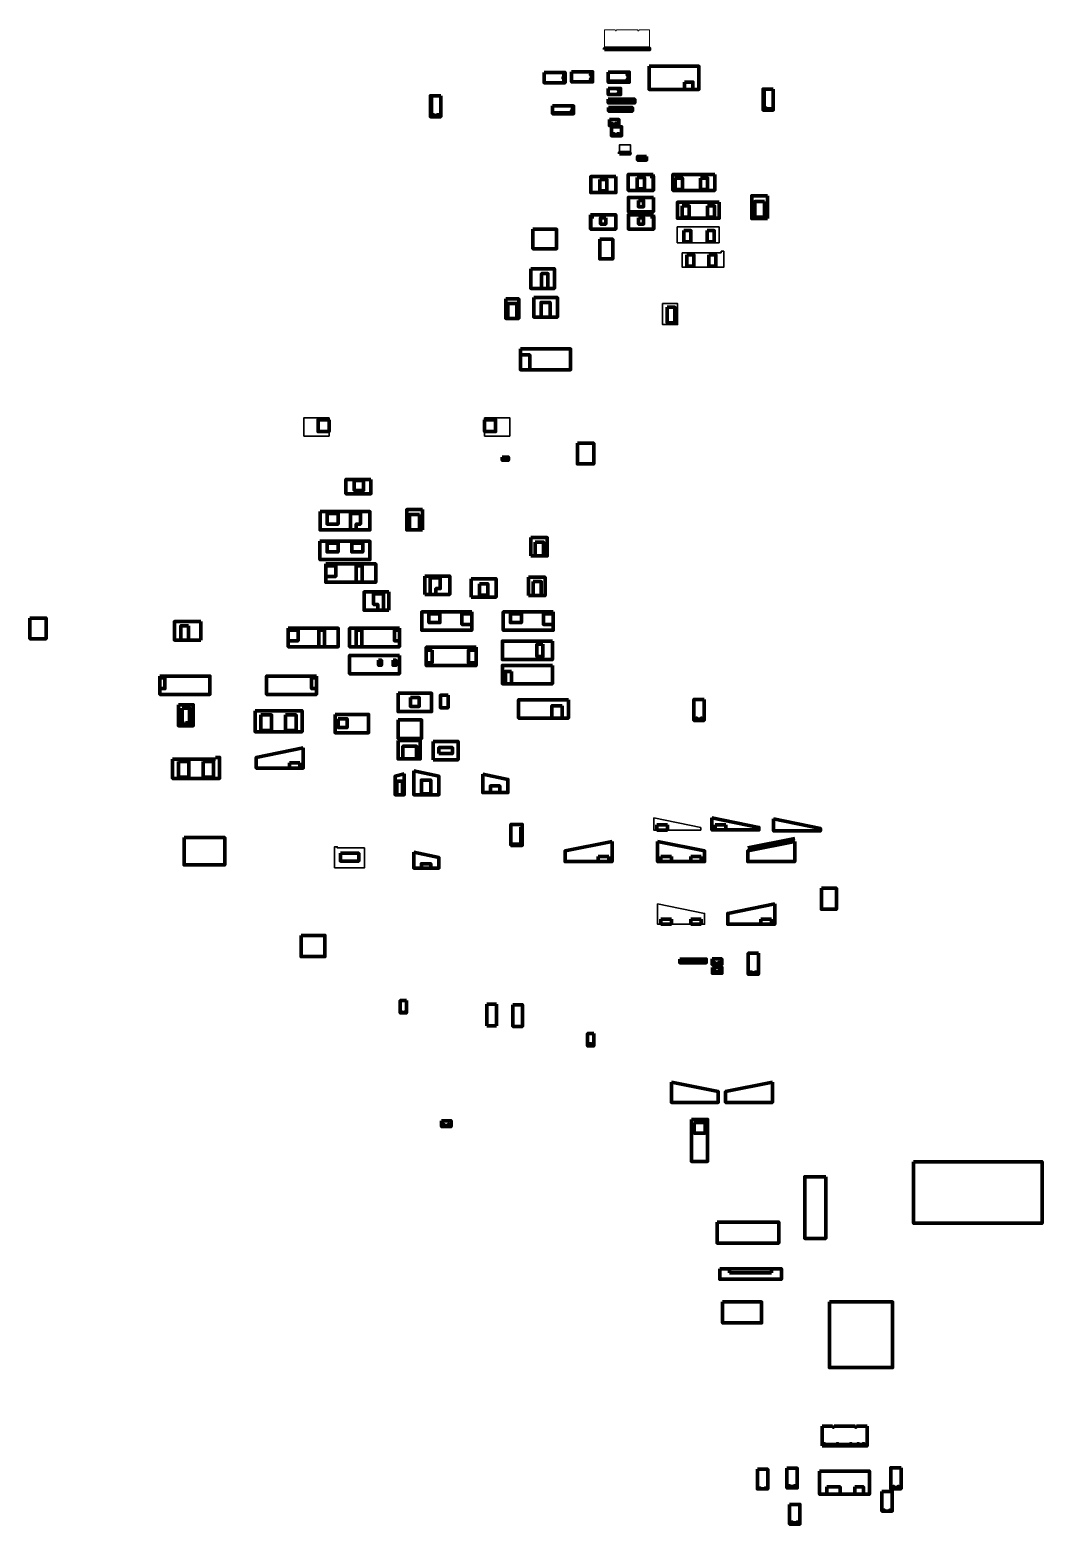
# Model space of a CAD drawing. Header units: millimetres. Extents: x -300689 to 10556, y -104928 to 107291.
# Drawn here: x -300689 to -156917, y -104928 to 107291 of the extents above; entities that cross this region are included whole.
import ezdxf

# ---------------------------------------------------------------- set-up
doc = ezdxf.new("R2010")
doc.units = ezdxf.units.MM
doc.linetypes.add('штриховая2', pattern=[9.525, 6.35, -3.175])
doc.layers.add('линии', color=7, linetype='Continuous')

msp = doc.modelspace()

# ---------------------------------------------------------------- linework, layer by layer
at = {"layer": 'линии', "linetype": 'ByBlock', "lineweight": 5, "ltscale": 0.25}
for p, q in [((-219060.7216, 107291.4097), (-217560.7216, 107291.4097)), ((-219060.7216, 104501.4097), (-219060.7216, 107291.4097)), ((-217360.7216, 107291.4097), (-214360.7216, 107291.4097)), ((-214160.7216, 107291.4097), (-212660.7216, 107291.4097)), ((-212660.7216, 107291.4097), (-212660.7216, 104501.4097)), ((-212660.7216, 104501.4097), (-219060.7216, 104501.4097)), ((-181776.4588, -93811.9526), (-188176.4588, -93811.9526))]:
    msp.add_line(p, q, dxfattribs=at)
at = {"layer": 'линии', "linetype": 'ByBlock', "lineweight": 211, "ltscale": 0.25}
for p, q in [((-243790.5375, 97935.4856), (-242340.5375, 97935.4856)), ((-196543.8333, 98886.1403), (-195093.8333, 98886.1403)), ((-222909.2593, 48576.5408), (-220609.2593, 48576.5408)), ((-233589.4872, 46629.4759), (-232719.4872, 46629.4759)), ((-229555.5426, 35182.8578), (-229555.5426, 32572.8578)), ((-236807.908, 28632.3351), (-236807.908, 27026.499)), ((-229863.1223, 29559.4916), (-229863.1223, 26949.4916)), ((-279226.4631, 22651.5621), (-278146.4636, 22651.5624)), ((-279226.4631, 20637.0656), (-278146.4631, 20637.0656)), ((-279077.0566, 10979.1229), (-277997.0566, 10979.1229)), ((-225070.205, 11306.4248), (-225070.205, 9544.9748)), ((-262329.2739, 3183.1899), (-263829.2739, 3183.1899)), ((-263829.2739, 3183.1899), (-263829.2739, 2453.1899)), ((-262329.2739, 2453.1899), (-263829.2739, 2453.1899)), ((-262329.2739, 2453.1899), (-263829.2739, 2453.1899)), ((-262329.2739, 2453.1899), (-262329.2739, 3183.1899)), ((-248815.1852, 1280.5326), (-247511.809, 1611.3905)), ((-203356.2865, -6338.3265), (-203356.2865, -5608.3265)), ((-203356.2865, -5608.3265), (-201856.2865, -5608.3265)), ((-203356.2865, -6338.3265), (-201856.2865, -6338.3265)), ((-201856.2865, -5608.3265), (-201856.2865, -6338.3265)), ((-218468.3298, -10113.1327), (-219968.3298, -10113.1327)), ((-219968.3298, -10113.1327), (-219968.3298, -10843.1327)), ((-218468.3298, -10843.1327), (-218468.3298, -10113.1327)), ((-211078.9977, -10843.1327), (-211078.9977, -10113.1327)), ((-211078.9977, -10113.1327), (-209578.9977, -10113.1327)), ((-209578.9977, -10113.1327), (-209578.9977, -10843.1327)), ((-205328.9977, -10113.1327), (-206828.9977, -10113.1327)), ((-206828.9977, -10113.1327), (-206828.9977, -10843.1327)), ((-205328.9977, -10843.1327), (-205328.9977, -10113.1327)), ((-218468.3298, -10843.1327), (-219968.3298, -10843.1327)), ((-218468.3298, -10843.1327), (-219968.3298, -10843.1327)), ((-211078.9977, -10843.1327), (-209578.9977, -10843.1327)), ((-211078.9977, -10843.1327), (-209578.9977, -10843.1327)), ((-206828.9977, -10843.1327), (-205328.9977, -10843.1327)), ((-190631.763, -55589.6502), (-187651.763, -55589.6502)), ((-197348.0102, -97142.8513), (-195888.0102, -97142.8513)), ((-179670.9194, -100285.4428), (-178210.9194, -100285.4428))]:
    msp.add_line(p, q, dxfattribs=at)
at = {"layer": 'линии', "color": 252, "linetype": 'ByBlock', "lineweight": 30, "ltscale": 0.25}
for p, q in [((-217025.6068, 94541.2653), (-217145.6068, 94541.2653)), ((-214376.237, 88804.7463), (-214256.237, 88804.7463)), ((-214256.237, 88804.7463), (-214256.237, 88984.7463)), ((-214256.237, 88804.7463), (-214256.237, 88984.7463)), ((-212084.7914, 79009.726), (-215674.7914, 79009.726)), ((-208743.7297, 77048.2267), (-202810.3435, 77048.2267)), ((-202480.4859, 75626.3043), (-208048.1061, 75626.3043)), ((-202480.4859, 75869.2093), (-202480.4859, 75626.3043)), ((-208048.1061, 73599.2093), (-202114.7198, 73599.2093)), ((-211538.9977, -19722.0337), (-211538.9977, -18551.0985)), ((-204868.9977, -18551.0985), (-204868.9977, -19722.0337)), ((-201557.7353, -18551.0985), (-201557.7353, -19722.0337)), ((-204868.9977, -19722.0337), (-211538.9977, -19722.0337))]:
    msp.add_line(p, q, dxfattribs=at)
at = {"layer": 'линии', "color": 252, "linetype": 'ByBlock', "lineweight": 140, "ltscale": 0.25}
for p, q in [((-217145.6068, 94066.2653), (-217145.6068, 93711.2653)), ((-217145.6068, 94066.2653), (-217025.6068, 94066.2653)), ((-214256.237, 89114.7463), (-214376.237, 89114.7463)), ((-214256.237, 88984.7463), (-214256.237, 89114.7463)), ((-212339.7376, 86762.9394), (-212339.7376, 86213.8384)), ((-212339.7376, 86213.8384), (-212157.2694, 86213.8384)), ((-212157.2694, 86528.0585), (-212157.2694, 86762.9394)), ((-212120.1594, 86528.0585), (-212157.2694, 86528.0585)), ((-212157.2694, 86528.0585), (-212157.2694, 84492.9394)), ((-212126.2053, 83269.0295), (-212126.2053, 83503.9104)), ((-212126.2053, 83269.0295), (-212126.2053, 81468.0134)), ((-221061.7439, 81045.6231), (-221024.6339, 81045.6231)), ((-221024.6339, 80810.7422), (-221024.6339, 81045.6231)), ((-221024.6339, 80810.7422), (-221024.6339, 79009.726)), ((-220842.1657, 81045.6231), (-220842.1657, 80496.5221)), ((-212126.2053, 81468.0134), (-215679.0953, 81468.0134)), ((-212304.3697, 81045.6231), (-212304.3697, 80496.5221)), ((-212121.9014, 80810.7422), (-212121.9014, 81045.6231)), ((-212084.7914, 80810.7422), (-212121.9014, 80810.7422)), ((-212121.9014, 80810.7422), (-212121.9014, 79009.726)), ((-221061.7439, 79009.726), (-217471.7439, 79009.726)), ((-220842.1657, 80496.5221), (-221024.6339, 80496.5221)), ((-212304.3697, 80496.5221), (-212121.9014, 80496.5221)), ((-208712.9833, 80538.9056), (-202779.597, 80538.9056)), ((-252257.7665, 43212.0622), (-252257.7665, 43446.9432)), ((-252257.7665, 43212.0622), (-252257.7665, 41411.0461)), ((-252257.7665, 41411.0461), (-255810.6565, 41411.0461)), ((-244605.5562, 29728.6097), (-244605.5562, 27118.6097)), ((-238008.6946, 29343.4356), (-238008.6946, 26733.4356)), ((-249684.3415, 27472.5313), (-249684.3415, 24862.5313)), ((-276405.552, 23247.0656), (-276405.552, 20637.0656)), ((-243409.3842, 6237.5613), (-243409.3842, 3627.5613)), ((-274322.6069, 3694.8091), (-280418.4508, 3694.8091)), ((-273748.4508, 3972.0884), (-274322.6069, 3972.0884)), ((-274322.6069, 3972.0884), (-274322.6069, 3694.8091)), ((-268539.2739, 3624.1252), (-268539.2739, 2453.1899)), ((-268539.2739, 2453.1899), (-261869.2739, 2453.1899)), ((-261869.2739, 2453.1899), (-261869.2739, 3624.1252)), ((-242583.1433, -1338.6095), (-242583.1433, 1280.5326)), ((-232792.1978, -1040.3756), (-232792.1978, 826.8568)), ((-224678.3298, -9672.1974), (-224678.3298, -10843.1327)), ((-218008.3298, -10843.1327), (-218008.3298, -9672.1974)), ((-211538.9977, -10843.1327), (-211538.9977, -9672.1974)), ((-204868.9977, -9672.1974), (-204868.9977, -10843.1327)), ((-224678.3298, -10843.1327), (-218008.3298, -10843.1327)), ((-204868.9977, -10843.1327), (-211538.9977, -10843.1327)), ((-208380.6479, -24975.4436), (-204783.3445, -24975.4436)), ((-204712.0493, -25191.0832), (-204783.3445, -24975.4436)), ((-202429.9132, -24653.3418), (-202549.9132, -24653.3418)), ((-202549.9132, -25128.3418), (-202549.9132, -25483.3418)), ((-202549.9132, -25128.3418), (-202429.9132, -25128.3418)), ((-202388.0489, -25852.2878), (-202508.0489, -25852.2878)), ((-221458.2837, -35646.6665), (-221458.2837, -35646.6665)), ((-240871.2271, -47647.5229), (-240991.2271, -47647.5229)), ((-188176.4588, -91021.9526), (-186676.4588, -91021.9526)), ((-188176.4588, -93811.9526), (-188176.4588, -91021.9526)), ((-186476.4588, -91021.9526), (-183476.4588, -91021.9526)), ((-183276.4588, -91021.9526), (-181776.4588, -91021.9526)), ((-181776.4588, -91021.9526), (-181776.4588, -93811.9526)), ((-193165.7175, -99778.5071), (-193165.7175, -99598.5071)), ((-193045.8804, -99598.5071), (-193094.7035, -99778.5071)), ((-193045.8804, -99598.5071), (-192926.0432, -99598.5071)), ((-192726.0432, -99598.5071), (-192145.3918, -99598.5071)), ((-191945.3918, -99598.5071), (-191705.7175, -99598.5071)), ((-197348.0102, -99932.8513), (-197348.0102, -99752.8513)), ((-179670.9194, -103075.4428), (-179670.9194, -102895.4428))]:
    msp.add_line(p, q, dxfattribs=at)
at = {"layer": 'линии', "linetype": 'ByBlock', "lineweight": 140, "ltscale": 0.25}
msp.add_line((-198159.105, 83737.4393), (-195920.5501, 83737.4393), dxfattribs=at)
at = {"layer": 'линии', "color": 252, "linetype": 'ByBlock', "lineweight": 70, "ltscale": 0.25}
for p, q in [((-195920.5501, 83737.4393), (-195920.5501, 80492.3235)), ((-230761.7264, -5936.1983), (-230976.1394, -5936.1983)), ((-230976.1394, -5936.1983), (-230976.1394, -8533.0042)), ((-195347.7353, -18992.0337), (-196847.7353, -18992.0337)), ((-196847.7353, -18992.0337), (-196847.7353, -19722.0337)), ((-195347.7353, -19722.0337), (-195347.7353, -18992.0337)), ((-194887.7353, -19722.0337), (-194887.7353, -18551.0985)), ((-201557.7353, -19722.0337), (-194887.7353, -19722.0337)), ((-195347.7353, -19722.0337), (-196847.7353, -19722.0337)), ((-235778.5293, -31101.741), (-235778.5293, -34178.8737)), ((-234428.5293, -31101.741), (-234548.5293, -31101.741)), ((-234428.5293, -34178.8737), (-234428.5293, -31101.741)), ((-230720.788, -31174.4322), (-230840.788, -31174.4322)), ((-232070.788, -32004.4322), (-232070.788, -34251.5649)), ((-230720.788, -34251.5649), (-230720.788, -32004.4322)), ((-235778.5293, -34178.8737), (-234428.5293, -34178.8737)), ((-192787.6256, -104928.38), (-192787.6256, -104748.38)), ((-192667.7885, -104748.38), (-192716.6116, -104928.38)), ((-192667.7885, -104748.38), (-192547.9513, -104748.38)), ((-192347.9513, -104748.38), (-191767.2999, -104748.38)), ((-191567.2999, -104748.38), (-191327.6256, -104748.38))]:
    msp.add_line(p, q, dxfattribs=at)
at = {"layer": 'линии', "linetype": 'ByBlock', "lineweight": 70, "ltscale": 0.25}
for p, q in [((-244934.2834, 39153.0089), (-244934.2834, 36270.9963)), ((-211619.7888, -6346.2084), (-211619.7888, -5616.2084)), ((-211619.7888, -5616.2084), (-210119.7888, -5616.2084)), ((-211619.7888, -6346.2084), (-210119.7888, -6346.2084)), ((-210119.7888, -5616.2084), (-210119.7888, -6346.2084)), ((-211078.9977, -19722.0337), (-211078.9977, -18992.0337)), ((-211078.9977, -18992.0337), (-209578.9977, -18992.0337)), ((-209578.9977, -18992.0337), (-209578.9977, -19722.0337)), ((-205328.9977, -18992.0337), (-206828.9977, -18992.0337)), ((-206828.9977, -18992.0337), (-206828.9977, -19722.0337)), ((-205328.9977, -19722.0337), (-205328.9977, -18992.0337)), ((-211078.9977, -19722.0337), (-209578.9977, -19722.0337)), ((-206828.9977, -19722.0337), (-205328.9977, -19722.0337))]:
    msp.add_line(p, q, dxfattribs=at)
at = {"layer": 'линии', "linetype": 'штриховая2', "lineweight": 211, "ltscale": 50}
msp.add_line((-279077.0566, 8868.4915), (-277997.0566, 8868.4915), dxfattribs=at)
at = {"layer": 'линии', "linetype": 'ByBlock', "lineweight": 5, "ltscale": 0.25}
for points in [[(-217560.7216, 107291.4097), (-217525.7216, 107171.4097), (-217395.7216, 107171.4097), (-217360.7216, 107291.4097)], [(-214160.7216, 107291.4097), (-214195.7216, 107171.4097), (-214325.7216, 107171.4097), (-214360.7216, 107291.4097)], [(-218640.7216, 104681.4097), (-218675.7216, 104801.4097), (-218805.7216, 104801.4097), (-218840.7216, 104681.4097)], [(-216750.7216, 104681.4097), (-216785.7216, 104801.4097), (-216915.7216, 104801.4097), (-216950.7216, 104681.4097)], [(-214860.7216, 104681.4097), (-214895.7216, 104801.4097), (-215025.7216, 104801.4097), (-215060.7216, 104681.4097)], [(-213840.7216, 104681.4097), (-213875.7216, 104801.4097), (-214005.7216, 104801.4097), (-214040.7216, 104681.4097)], [(-213060.7216, 104681.4097), (-213095.7216, 104801.4097), (-213225.7216, 104801.4097), (-213260.7216, 104681.4097)]]:
    msp.add_lwpolyline(points, dxfattribs=at)
at = {"layer": 'линии', "linetype": 'ByBlock', "lineweight": 211, "ltscale": 0.25}
for points in [[(-219060.7216, 104501.4097), (-219060.7216, 104681.4097), (-212660.7216, 104681.4097), (-212660.7216, 104501.4097), (-219060.7216, 104501.4097)], [(-224661.3538, 101243.1661), (-224841.3538, 101243.1661), (-224841.3538, 99793.1661), (-224661.3538, 99793.1661), (-224661.3538, 101243.1661)], [(-220757.2135, 101227.2169), (-220937.2135, 101160.3823), (-220937.2135, 99890.62), (-220757.2135, 99890.62), (-220757.2135, 101227.2169)], [(-215548.2916, 101226.7823), (-215728.2916, 101181.6507), (-215728.2916, 99986.0665), (-215548.2916, 99986.0665), (-215548.2916, 101226.7823)], [(-207722.3765, 99885.2207), (-207722.3765, 98837.5577), (-206520.4648, 98837.5577), (-206520.4648, 99885.2207), (-207722.3765, 99885.2207)], [(-216798.2916, 98982.952), (-216978.2916, 98982.952), (-216978.2916, 98102.952), (-216798.2916, 98102.952), (-216798.2916, 98982.952)], [(-223455.0737, 96326.0016), (-223635.0737, 96280.8701), (-223635.0737, 95527.1679), (-223455.0737, 95527.1679), (-223455.0737, 96326.0016)], [(-218487.6981, 95753.9412), (-218487.6981, 95933.9412), (-215223.3396, 95933.9412), (-215192.7677, 95753.9412), (-218487.6981, 95753.9412), (-218487.6981, 95933.9412)], [(-218459.2769, 96928.2132), (-218428.705, 97108.2132), (-214887.8781, 97108.2132), (-214857.3062, 96928.2132), (-218459.2769, 96928.2132), (-218428.705, 97108.2132)], [(-218375.6068, 93711.2653), (-218375.6068, 93891.2653), (-217145.6068, 93891.2653), (-217145.6068, 93711.2653), (-218375.6068, 93711.2653)], [(-218088.8619, 92250.9338), (-218088.8619, 92430.9338), (-216770.4448, 92430.9338), (-216716.8368, 92250.9338), (-218088.8619, 92250.9338)], [(-214256.237, 88804.7463), (-214256.237, 88984.7463), (-213106.237, 88984.7463), (-213106.237, 88804.7463), (-214256.237, 88804.7463)], [(-231010.1009, 61127.3215), (-231010.1009, 61127.3215), (-229700.1009, 61127.3215), (-229700.1009, 59027.3215)], [(-255152.4221, 38610.9963), (-253742.4221, 38610.9963), (-253742.4221, 37100.9963), (-254342.4221, 37100.9963), (-254342.4221, 36270.9963), (-255152.4221, 36270.9963), (-255152.4221, 38610.9963)], [(-229555.5426, 32572.8578), (-227206.2589, 32572.8578), (-227206.2589, 35182.8578), (-229555.5426, 35182.8578)], [(-228898.183, 34553.7311), (-227754.7561, 34553.7311), (-227754.7561, 32572.8578), (-228354.7561, 32572.8578), (-228354.7561, 32572.8578), (-228898.183, 32572.8578), (-228898.183, 34553.7311)], [(-254326.3075, 31183.2181), (-253516.3075, 31183.2181), (-253516.3075, 29673.2181), (-253516.3075, 29673.2181), (-253516.3075, 28843.2181), (-254326.3075, 28843.2181), (-254326.3075, 31183.2181)], [(-243820.5562, 29458.6097), (-242410.5562, 29458.6097), (-242410.5562, 27948.6097), (-243010.5562, 27948.6097), (-243010.5562, 27118.6097), (-243820.5562, 27118.6097), (-243820.5562, 29458.6097)], [(-236807.908, 28632.3351), (-235664.4811, 28632.3351), (-235664.4811, 27026.499), (-236264.4811, 27026.499), (-236264.4811, 27026.499), (-236807.908, 27026.499), (-236807.908, 28632.3351)], [(-229863.1223, 26949.4916), (-227513.8386, 26949.4916), (-227513.8386, 29559.4916), (-229863.1223, 29559.4916)], [(-229205.7627, 28930.3649), (-228062.3358, 28930.3649), (-228062.3358, 26949.4916), (-228662.3358, 26949.4916), (-228662.3358, 26949.4916), (-229205.7627, 26949.4916), (-229205.7627, 28930.3649)], [(-250469.3415, 27202.5313), (-251879.3415, 27202.5313), (-251879.3415, 25692.5313), (-251279.3415, 25692.5313), (-251279.3415, 24862.5313), (-250469.3415, 24862.5313), (-250469.3415, 27202.5313)], [(-278146.4636, 22651.5624), (-279226.463, 22651.5621), (-279226.4631, 21467.0656), (-279226.4631, 21467.0656), (-279226.4631, 20637.0656), (-278146.4631, 20637.0656), (-278146.4636, 22651.5624)], [(-259654.4597, 22030.8315), (-258844.4597, 22030.8315), (-258844.4597, 20520.8315), (-258844.4597, 20520.8315), (-258844.4597, 19690.8315), (-259654.4597, 19690.8315), (-259654.4597, 22030.8315)], [(-253556.8552, 22030.8315), (-254366.8552, 22030.8315), (-254366.8552, 20520.8315), (-254366.8552, 20520.8315), (-254366.8552, 19690.8315), (-253556.8552, 19690.8315), (-253556.8552, 22030.8315)], [(-204931.2972, 12205.6903), (-206381.2972, 12205.6903)], [(-246156.6365, 2039.9749), (-242583.1433, 1280.5326)], [(-236365.691, 1586.2992), (-232792.1978, 826.8568)], [(-203816.2865, -4633.3265), (-197146.2865, -5988.3265)], [(-218008.3298, -7967.1974), (-224678.3298, -9322.1974)], [(-211538.9977, -7967.1974), (-204868.9977, -9322.1974)], [(-208380.6479, -24681.0832), (-204620.6479, -24681.0832)], [(-203779.9132, -24653.3418), (-202429.9132, -24653.3418)], [(-197202.5036, -23844.5853), (-198652.5036, -23844.5853)], [(-203738.0489, -25852.2878), (-202388.0489, -25852.2878)], [(-242221.2271, -47647.5229), (-240871.2271, -47647.5229)], [(-188176.4588, -93811.9526), (-188176.4588, -93631.9526), (-181776.4588, -93631.9526), (-181776.4588, -93811.9526), (-188176.4588, -93811.9526)], [(-176958.131, -96914.2236), (-178408.131, -96914.2236)], [(-187515.5862, -99649.0589), (-185612.6036, -99649.0589), (-185612.6036, -100696.7219), (-187515.5862, -100696.7219), (-187515.5862, -99649.0589)], [(-183501.9949, -99649.0589), (-183501.9949, -100696.7219), (-182300.0832, -100696.7219), (-182300.0832, -99649.0589), (-183501.9949, -99649.0589)]]:
    msp.add_lwpolyline(points, dxfattribs=at)
at = {"layer": 'линии', "color": 252, "linetype": 'ByBlock', "lineweight": 140, "ltscale": 0.25}
for points in [[(-212745.9678, 102134.6506), (-205655.9678, 102134.6506), (-205655.9678, 98837.5577), (-212745.9678, 98837.5577)], [(-227651.3538, 101243.1661), (-224661.3538, 101243.1661), (-224661.3538, 99793.1661), (-227651.3538, 99793.1661)], [(-223747.2135, 101340.62), (-220757.2135, 101340.62), (-220757.2135, 99890.62), (-223747.2135, 99890.62)], [(-218538.2916, 101299.32), (-215548.2916, 101299.32), (-215548.2916, 99849.32), (-218538.2916, 99849.32)], [(-242340.5375, 97935.4856), (-242340.5375, 94945.4856), (-243790.5375, 94945.4856), (-243790.5375, 97935.4856)], [(-218538.2916, 98982.952), (-216798.2916, 98982.952), (-216798.2916, 98102.952), (-218538.2916, 98102.952)], [(-195093.8333, 98886.1403), (-195093.8333, 95896.1403), (-196543.8333, 95896.1403), (-196543.8333, 98886.1403)], [(-226445.0737, 96496.5709), (-223455.0737, 96496.5709), (-223455.0737, 95390.4215), (-226445.0737, 95390.4215)], [(-218538.2916, 97438.2132), (-214778.2916, 97438.2132), (-214778.2916, 96928.2132), (-218538.2916, 96928.2132)], [(-218487.6981, 96263.9412), (-215117.6981, 96263.9412), (-215117.6981, 95753.9412), (-218487.6981, 95753.9412)], [(-218375.6068, 94541.2653), (-217025.6068, 94541.2653), (-217025.6068, 93711.2653), (-218375.6068, 93711.2653)], [(-218088.8619, 93540.9338), (-216638.8619, 93540.9338), (-216638.8619, 92250.9338), (-218088.8619, 92250.9338)], [(-213106.237, 89314.7463), (-213106.237, 88804.7463), (-214376.237, 88804.7463), (-214376.237, 89314.7463)], [(-233100.3344, 69090.7015), (-231250.3752, 69090.7015), (-231259.8497, 66310.7015), (-233100.3344, 66310.7015)], [(-222909.2593, 48576.5408), (-220609.2593, 48576.5408), (-220609.2593, 45646.5408), (-222909.2593, 45646.5408)], [(-233589.4872, 46629.4759), (-232719.4872, 46629.4759), (-232719.4872, 46179.4759), (-233589.4872, 46179.4759)], [(-259482.4221, 38880.9963), (-252392.4221, 38880.9963), (-252392.4221, 36270.9963), (-259482.4221, 36270.9963)], [(-259482.9809, 34672.5728), (-252392.9809, 34672.5728), (-252392.9809, 32062.5728), (-259482.9809, 32062.5728)], [(-258656.3075, 31453.2181), (-251566.3075, 31453.2181), (-251566.3075, 28843.2181), (-258656.3075, 28843.2181)], [(-237934.7627, 24625.5783), (-245024.7627, 24625.5783), (-245024.7627, 22015.5783), (-237934.7627, 22015.5783)], [(-226353.5299, 24625.5783), (-233443.5299, 24625.5783), (-233443.5299, 22015.5783), (-226353.5299, 22015.5783)], [(-263984.4597, 22300.8315), (-256894.4597, 22300.8315), (-256894.4597, 19690.8315), (-263984.4597, 19690.8315)], [(-248201.924, 22300.8315), (-255291.924, 22300.8315), (-255291.924, 19690.8315), (-248201.924, 19690.8315)], [(-237303.454, 19613.4743), (-244393.454, 19613.4743), (-244393.454, 17003.4743), (-237303.454, 17003.4743)], [(-226482.2428, 20473.5472), (-233572.2428, 20473.5472), (-233572.2428, 17863.5472), (-226482.2428, 17863.5472)], [(-248201.924, 18457.5425), (-255291.924, 18457.5425), (-255291.924, 15847.5425), (-248201.924, 15847.5425)], [(-226478.8585, 17033.1764), (-233568.8585, 17033.1764), (-233568.8585, 14423.1764), (-226478.8585, 14423.1764)], [(-282211.1842, 15513.2569), (-275121.1842, 15513.2569), (-275121.1842, 12903.2569), (-282211.1842, 12903.2569)], [(-259983.4126, 15513.2569), (-267073.4126, 15513.2569), (-267073.4126, 12903.2569), (-259983.4126, 12903.2569)], [(-248386.0827, 13071.407), (-243641.3453, 13071.407), (-243641.3453, 10461.407), (-248386.0827, 10461.407)], [(-279597.0566, 11432.7945), (-277477.0566, 11432.7945), (-277477.0566, 8452.7945), (-279597.0566, 8452.7945)], [(-224190.0215, 12154.9748), (-231280.0215, 12154.9748), (-231280.0215, 9544.9748), (-224190.0215, 9544.9748)], [(-204931.2972, 12205.6903), (-204931.2972, 9215.6903), (-206381.2972, 9215.6903), (-206381.2972, 12205.6903)], [(-268693.3042, 10588.813), (-262023.3042, 10588.813), (-262023.3042, 7608.813), (-268693.3042, 7608.813)], [(-257330.7312, 10071.0656), (-252585.9939, 10071.0656), (-252585.9939, 7461.0656), (-257330.7312, 7461.0656)], [(-247511.809, 1611.3905), (-247511.809, -1338.6095), (-248815.1852, -1338.6095), (-248815.1852, 1280.5326)], [(-246156.6365, 2039.9749), (-246156.6365, -1338.6095), (-242583.1433, -1338.6095), (-242583.1433, 1280.5326)], [(-236365.691, 1586.2992), (-236365.691, -1040.3756), (-232792.1978, -1040.3756), (-232792.1978, 826.8568)], [(-208380.6479, -24681.0832), (-204620.6479, -24681.0832), (-204620.6479, -25191.0832), (-208380.6479, -25191.0832)], [(-203779.9132, -24653.3418), (-202429.9132, -24653.3418), (-202429.9132, -25483.3418), (-203779.9132, -25483.3418)], [(-197202.5036, -23844.5853), (-197202.5036, -26834.5853), (-198652.5036, -26834.5853), (-198652.5036, -23844.5853)], [(-203738.0489, -25852.2878), (-202388.0489, -25852.2878), (-202388.0489, -26682.2878), (-203738.0489, -26682.2878)], [(-220588.9904, -35266.6391), (-220588.9904, -37006.6391), (-221468.9904, -37006.6391), (-221468.9904, -35266.6391)], [(-242221.2271, -47647.5229), (-240871.2271, -47647.5229), (-240871.2271, -48477.5229), (-242221.2271, -48477.5229)], [(-187651.763, -55589.6502), (-187651.763, -64342.9953), (-190631.763, -64342.9953), (-190631.763, -55589.6502)], [(-197348.0102, -97142.8513), (-195888.0102, -97142.8513), (-195888.0102, -99932.8513), (-197348.0102, -99932.8513)], [(-193165.7175, -96988.5071), (-191705.7175, -96988.5071), (-191705.7175, -99778.5071), (-193165.7175, -99778.5071)], [(-188525.5862, -97399.629), (-181435.5862, -97399.629), (-181435.5862, -100696.7219), (-188525.5862, -100696.7219)], [(-176958.131, -96914.2236), (-176958.131, -99904.2236), (-178408.131, -99904.2236), (-178408.131, -96914.2236)], [(-179670.9194, -100285.4428), (-178210.9194, -100285.4428), (-178210.9194, -103075.4428), (-179670.9194, -103075.4428)]]:
    msp.add_lwpolyline(points, close=True, dxfattribs=at)
for points in [[(-224841.3538, 100595.5506), (-224961.3538, 100560.5506), (-224961.3538, 100430.5506), (-224841.3538, 100395.5506)], [(-220937.2135, 101048.749), (-221057.2135, 101013.749), (-221057.2135, 100883.749), (-220937.2135, 100848.749)], [(-220937.2135, 100391.1148), (-221057.2135, 100356.1148), (-221057.2135, 100226.1148), (-220937.2135, 100191.1148)], [(-218275.1623, 99849.32), (-218275.1623, 99986.0665), (-215548.2916, 99986.0665)], [(-215728.2916, 101007.4491), (-215848.2916, 100972.4491), (-215848.2916, 100842.4491), (-215728.2916, 100807.4491)], [(-215728.2916, 100349.8148), (-215848.2916, 100314.8148), (-215848.2916, 100184.8148), (-215728.2916, 100149.8148)], [(-243790.5375, 97672.3564), (-243653.791, 97672.3564), (-243653.791, 94945.4856)], [(-216978.2916, 98860.6176), (-217098.2916, 98825.6176), (-217098.2916, 98695.6176), (-216978.2916, 98660.6176)], [(-216978.2916, 98386.3358), (-217098.2916, 98351.3358), (-217098.2916, 98221.3358), (-216978.2916, 98186.3358)], [(-196543.8333, 98623.011), (-196407.0869, 98623.011), (-196407.0869, 95896.1403)], [(-226181.9444, 95390.4215), (-226181.9444, 95527.1679), (-223455.0737, 95527.1679)], [(-223635.0737, 95890.9163), (-223755.0737, 95855.9163), (-223755.0737, 95725.9163), (-223635.0737, 95690.9163)], [(-195166.3711, 95896.1403), (-195211.5026, 96076.1403), (-196407.0869, 96076.1403), (-196407.0869, 95896.1403), (-195166.3711, 95896.1403)], [(-196043.3385, 96076.1403), (-196078.3385, 96196.1403), (-196208.3385, 96196.1403), (-196243.3385, 96076.1403)], [(-242413.0752, 94945.4856), (-242458.2068, 95125.4856), (-243653.791, 95125.4856), (-243653.791, 94945.4856), (-242413.0752, 94945.4856)], [(-243290.0427, 95125.4856), (-243325.0427, 95245.4856), (-243455.0427, 95245.4856), (-243490.0427, 95125.4856)], [(-242632.4084, 95125.4856), (-242667.4084, 95245.4856), (-242797.4084, 95245.4856), (-242832.4084, 95125.4856)], [(-217954.1018, 93891.2653), (-217989.1018, 94011.2653), (-218119.1018, 94011.2653), (-218154.1018, 93891.2653)], [(-217313.9682, 93891.2653), (-217348.9682, 94011.2653), (-217478.9682, 94011.2653), (-217513.9682, 93891.2653)], [(-217667.3569, 92430.9338), (-217702.3569, 92550.9338), (-217832.3569, 92550.9338), (-217867.3569, 92430.9338)], [(-217027.2232, 92430.9338), (-217062.2232, 92550.9338), (-217192.2232, 92550.9338), (-217227.2232, 92430.9338)], [(-213957.2893, 88984.7463), (-213992.2893, 89104.7463), (-214122.2893, 89104.7463), (-214157.2893, 88984.7463)], [(-213286.2473, 88984.7463), (-213321.2473, 89104.7463), (-213451.2473, 89104.7463), (-213486.2473, 88984.7463)], [(-217443.1824, 86459.1356), (-221033.1824, 86459.1356), (-221033.1824, 84189.1356), (-217443.1824, 84189.1356), (-217443.1824, 86459.1356)], [(-212157.2694, 86762.9394), (-215710.1594, 86762.9394), (-215710.1594, 84492.9394), (-212120.1594, 84492.9394), (-212120.1594, 86528.0585)], [(-205767.6125, 86762.9394), (-209357.6125, 86762.9394), (-209357.6125, 84492.9394), (-205767.6125, 84492.9394), (-205767.6125, 84492.9394)], [(-203424.2262, 86762.9394), (-205767.6125, 86762.9394)], [(-205767.6125, 84492.9394), (-203424.2262, 84492.9394), (-203424.2262, 86762.9394)], [(-212126.2053, 83503.9104), (-215679.0953, 83503.9104), (-215679.0953, 81468.0134), (-212126.2053, 81468.0134), (-212126.2053, 83269.0295)], [(-205122.9833, 82808.9056), (-208712.9833, 82808.9056), (-208712.9833, 80538.9056), (-205122.9833, 80538.9056), (-205122.9833, 80538.9056)], [(-202779.597, 82808.9056), (-205122.9833, 82808.9056)], [(-205122.9833, 80538.9056), (-202779.597, 80538.9056), (-202779.597, 82808.9056)], [(-221024.6339, 81045.6231), (-217471.7439, 81045.6231), (-217471.7439, 79009.726), (-221061.7439, 79009.726), (-221061.7439, 81045.6231)], [(-212121.9014, 81045.6231), (-215674.7914, 81045.6231), (-215674.7914, 79009.726), (-212084.7914, 79009.726), (-212084.7914, 80810.7422)], [(-231010.1009, 61977.3215), (-223890.1009, 61977.3215), (-223890.1009, 59027.3215), (-231010.1009, 59027.3215), (-231010.1009, 61977.3215)], [(-252257.7665, 43446.9432), (-255810.6565, 43446.9432), (-255810.6565, 41411.0461), (-252257.7665, 41411.0461), (-252257.7665, 43212.0622)], [(-244605.5562, 27118.6097), (-241060.5562, 27118.6097), (-241060.5562, 29728.6097), (-244605.5562, 29728.6097)], [(-238008.6946, 26733.4356), (-234463.6946, 26733.4356), (-234463.6946, 29343.4356), (-238008.6946, 29343.4356)], [(-249684.3415, 24862.5313), (-253229.3415, 24862.5313), (-253229.3415, 27472.5313), (-249684.3415, 27472.5313)], [(-276405.552, 23247.0656), (-280151.5319, 23247.0656), (-280151.5319, 20637.0656), (-276405.552, 20637.0656)], [(-205003.835, 9215.6903), (-205048.9665, 9395.6903), (-206381.2972, 9395.6903), (-206381.2972, 9215.6903), (-205003.835, 9215.6903)], [(-205880.8024, 9395.6903), (-205915.8024, 9515.6903), (-206045.8024, 9515.6903), (-206080.8024, 9395.6903)], [(-205223.1682, 9395.6903), (-205258.1682, 9515.6903), (-205388.1682, 9515.6903), (-205423.1682, 9395.6903)], [(-261869.2739, 5329.1252), (-261869.2739, 2453.1899), (-268539.2739, 2453.1899), (-268539.2739, 3974.1252), (-261869.2739, 5329.1252)], [(-261869.2739, 5329.1252), (-268539.2739, 3974.1252)], [(-243409.3842, 3627.5613), (-239864.3842, 3627.5613), (-239864.3842, 6237.5613), (-243409.3842, 6237.5613)], [(-274322.6069, 3972.0884), (-273748.4508, 3972.0884), (-273748.4508, 992.0884), (-280418.4508, 992.0884), (-280418.4508, 3694.8091)], [(-248815.1852, 1280.5326), (-247511.809, 1611.3905)], [(-203816.2865, -4633.3265), (-203816.2865, -6338.3265), (-197146.2865, -6338.3265), (-197146.2865, -5988.3265), (-203816.2865, -4633.3265)], [(-218008.3298, -7967.1974), (-218008.3298, -10843.1327), (-224678.3298, -10843.1327), (-224678.3298, -9322.1974), (-218008.3298, -7967.1974)], [(-211538.9977, -7967.1974), (-211538.9977, -10843.1327), (-204868.9977, -10843.1327), (-204868.9977, -9322.1974), (-211538.9977, -7967.1974)], [(-203779.9132, -25483.3418), (-203779.9132, -25303.3418), (-202549.9132, -25303.3418), (-202549.9132, -25483.3418), (-203779.9132, -25483.3418)], [(-203358.4082, -25303.3418), (-203393.4082, -25183.3418), (-203523.4082, -25183.3418), (-203558.4082, -25303.3418)], [(-202718.2746, -25303.3418), (-202753.2746, -25183.3418), (-202883.2746, -25183.3418), (-202918.2746, -25303.3418)], [(-203738.0489, -26682.2878), (-203738.0489, -26502.2878), (-202508.0489, -26502.2878), (-202451.768, -26682.2878), (-203738.0489, -26682.2878)], [(-203316.5439, -26502.2878), (-203351.5439, -26382.2878), (-203481.5439, -26382.2878), (-203516.5439, -26502.2878)], [(-202676.4103, -26502.2878), (-202711.4103, -26382.2878), (-202841.4103, -26382.2878), (-202876.4103, -26502.2878)], [(-197275.0413, -26834.5853), (-197320.1729, -26654.5853), (-198652.5036, -26654.5853), (-198652.5036, -26834.5853), (-197275.0413, -26834.5853)], [(-198152.0088, -26654.5853), (-198187.0088, -26534.5853), (-198317.0088, -26534.5853), (-198352.0088, -26654.5853)], [(-197494.3745, -26654.5853), (-197529.3745, -26534.5853), (-197659.3745, -26534.5853), (-197694.3745, -26654.5853)], [(-242221.2271, -48477.5229), (-242221.2271, -48297.5229), (-240991.2271, -48297.5229), (-240934.9461, -48477.5229), (-242221.2271, -48477.5229)], [(-241799.7221, -48297.5229), (-241834.7221, -48177.5229), (-241964.7221, -48177.5229), (-241999.7221, -48297.5229)], [(-241159.5885, -48297.5229), (-241194.5885, -48177.5229), (-241324.5885, -48177.5229), (-241359.5885, -48297.5229)], [(-186676.4588, -91021.9526), (-186641.4588, -91141.9526), (-186511.4588, -91141.9526), (-186476.4588, -91021.9526)], [(-183276.4588, -91021.9526), (-183311.4588, -91141.9526), (-183441.4588, -91141.9526), (-183476.4588, -91021.9526)], [(-187756.4588, -93631.9526), (-187791.4588, -93511.9526), (-187921.4588, -93511.9526), (-187956.4588, -93631.9526)], [(-185866.4588, -93631.9526), (-185901.4588, -93511.9526), (-186031.4588, -93511.9526), (-186066.4588, -93631.9526)], [(-183976.4588, -93631.9526), (-184011.4588, -93511.9526), (-184141.4588, -93511.9526), (-184176.4588, -93631.9526)], [(-182956.4588, -93631.9526), (-182991.4588, -93511.9526), (-183121.4588, -93511.9526), (-183156.4588, -93631.9526)], [(-182176.4588, -93631.9526), (-182211.4588, -93511.9526), (-182341.4588, -93511.9526), (-182376.4588, -93631.9526)], [(-197348.0102, -97142.8513), (-195888.0102, -97142.8513)], [(-193165.7175, -96988.5071), (-191705.7175, -96988.5071)], [(-192726.0432, -99598.5071), (-192761.0432, -99478.5071), (-192891.0432, -99478.5071), (-192926.0432, -99598.5071)], [(-192145.3918, -99598.5071), (-192110.3918, -99478.5071), (-191980.3918, -99478.5071), (-191945.3918, -99598.5071)], [(-177030.6687, -99904.2236), (-177075.8002, -99724.2236), (-178408.131, -99724.2236), (-178408.131, -99904.2236), (-177030.6687, -99904.2236)], [(-177907.6362, -99724.2236), (-177942.6362, -99604.2236), (-178072.6362, -99604.2236), (-178107.6362, -99724.2236)], [(-177250.0019, -99724.2236), (-177285.0019, -99604.2236), (-177415.0019, -99604.2236), (-177450.0019, -99724.2236)], [(-196908.336, -99932.8513), (-196943.336, -99812.8513), (-197073.336, -99812.8513), (-197108.336, -99932.8513)], [(-196327.6845, -99932.8513), (-196292.6845, -99812.8513), (-196162.6845, -99812.8513), (-196127.6845, -99932.8513)], [(-179670.9194, -100285.4428), (-178210.9194, -100285.4428)], [(-179231.2451, -103075.4428), (-179266.2451, -102955.4428), (-179396.2451, -102955.4428), (-179431.2451, -103075.4428)], [(-178650.5936, -103075.4428), (-178615.5936, -102955.4428), (-178485.5936, -102955.4428), (-178450.5936, -103075.4428)]]:
    msp.add_lwpolyline(points, dxfattribs=at)
at = {"layer": 'линии', "color": 252, "linetype": 'ByBlock', "lineweight": 30, "ltscale": 0.25}
for points in [[(-216957.7371, 89675.317), (-216957.7371, 90965.317), (-215357.7371, 90965.317), (-215357.7371, 89675.317)], [(-210815.9744, 68417.7784), (-208695.9744, 68417.7784), (-208695.9744, 65437.7784), (-210815.9744, 65437.7784)], [(-258189.1768, 52199.7023), (-261769.1768, 52199.7023), (-261769.1768, 49589.7023), (-258189.1768, 49589.7023)], [(-236100.7209, 52199.7023), (-232520.7209, 52199.7023), (-232520.7209, 49589.7023), (-236100.7209, 49589.7023)]]:
    msp.add_lwpolyline(points, close=True, dxfattribs=at)
at = {"layer": 'линии', "linetype": 'ByBlock', "lineweight": 70, "ltscale": 0.25}
for points in [[(-216957.7371, 89675.317), (-216957.7371, 89855.317), (-215489.32, 89855.317), (-215435.712, 89675.317), (-216957.7371, 89675.317)], [(-244934.2834, 36270.9963), (-247172.8383, 36270.9963), (-247172.8383, 39153.0089), (-244934.2834, 39153.0089)], [(-245348.5608, 38474.9384), (-246758.5608, 38474.9384), (-246758.5608, 36964.9384), (-246758.5608, 36270.9963), (-246758.5608, 36270.9963), (-245348.5608, 36270.9963), (-245348.5608, 38474.9384)], [(-256574.7907, -9648.4144), (-253974.7907, -9648.4144), (-253974.7907, -10768.4144), (-256574.7907, -10768.4144), (-256574.7907, -9648.4144)]]:
    msp.add_lwpolyline(points, dxfattribs=at)
at = {"layer": 'линии', "color": 252, "linetype": 'ByBlock', "lineweight": 30, "ltscale": 0.25}
for points in [[(-216386.2321, 89855.317), (-216421.2321, 89975.317), (-216551.2321, 89975.317), (-216586.2321, 89855.317)], [(-215746.0985, 89855.317), (-215781.0985, 89975.317), (-215911.0985, 89975.317), (-215946.0985, 89855.317)], [(-205153.7297, 79318.2267), (-208743.7297, 79318.2267), (-208743.7297, 77048.2267), (-205153.7297, 77048.2267), (-205153.7297, 77048.2267)], [(-202810.3435, 79318.2267), (-205153.7297, 79318.2267)], [(-205153.7297, 77048.2267), (-202810.3435, 77048.2267), (-202810.3435, 79318.2267)], [(-208048.1061, 75626.3043), (-208048.1061, 73599.2093), (-204458.1061, 73599.2093), (-204458.1061, 73599.2093)], [(-204458.1061, 73599.2093), (-202114.7198, 73599.2093), (-202114.7198, 75869.2093)], [(-202114.7198, 75869.2093), (-202480.4859, 75869.2093)], [(-212079.7888, -4641.2084), (-212079.7888, -6346.2084), (-205409.7888, -6346.2084), (-205409.7888, -5996.2084), (-212079.7888, -4641.2084)], [(-231790.2214, -8353.0042), (-231825.2214, -8233.0042), (-231955.2214, -8233.0042), (-231990.2214, -8353.0042)], [(-231150.0878, -8353.0042), (-231185.0878, -8233.0042), (-231315.0878, -8233.0042), (-231350.0878, -8353.0042)], [(-253139.7907, -8888.4144), (-254489.7907, -8888.4144), (-256189.7907, -8888.4144), (-257039.7907, -8888.4144), (-257039.7907, -8718.4144), (-257409.7907, -8718.4144), (-257409.7907, -11698.4144)], [(-257409.7907, -11698.4144), (-253139.7907, -11698.4144), (-253139.7907, -8888.4144)], [(-211538.9977, -16846.0985), (-211538.9977, -19722.0337), (-204868.9977, -19722.0337), (-204868.9977, -18201.0985), (-211538.9977, -16846.0985)]]:
    msp.add_lwpolyline(points, dxfattribs=at)
at = {"layer": 'линии', "linetype": 'ByBlock', "lineweight": 211, "ltscale": 0.25}
for points in [[(-219743.1824, 86029.1356), (-218733.1824, 86029.1356), (-218733.1824, 84419.1356), (-219743.1824, 84419.1356)], [(-214420.1594, 86332.9394), (-213410.1594, 86332.9394), (-213410.1594, 84722.9394), (-214420.1594, 84722.9394)], [(-214247.1317, 83073.9104), (-213521.0589, 83073.9104), (-213521.0589, 82169.26), (-214247.1317, 82169.26)], [(-229233.7514, 78981.1044), (-225883.7514, 78981.1044), (-225883.7514, 76201.1044), (-229233.7514, 76201.1044)], [(-218903.7075, 80615.6231), (-219629.7804, 80615.6231), (-219629.7804, 79710.9726), (-218903.7075, 79710.9726)], [(-214242.8278, 80615.6231), (-213516.755, 80615.6231), (-213516.755, 79710.9726), (-214242.8278, 79710.9726)], [(-219750.4935, 77544.6446), (-217910.4935, 77544.6446), (-217910.4935, 74764.6446), (-219750.4935, 74764.6446)], [(-229541.3311, 73357.7382), (-226191.3311, 73357.7382), (-226191.3311, 70577.7382), (-229541.3311, 70577.7382)], [(-228011.3311, 70577.7382), (-227101.3311, 70577.7382), (-227101.3311, 72677.7382), (-228011.3311, 72677.7382)], [(-232806.0034, 66310.7015), (-231544.7063, 66310.7015), (-231544.7063, 68410.7015), (-232806.0034, 68410.7015)], [(-229119.1403, 69275.5072), (-225769.1403, 69275.5072), (-225769.1403, 66495.5072), (-229119.1403, 66495.5072)], [(-228074.7889, 66495.5072), (-226813.4918, 66495.5072), (-226813.4918, 68595.5072), (-228074.7889, 68595.5072)], [(-254628.5643, 43289.0881), (-253290.2319, 43289.0881), (-253290.2319, 41893.3152), (-254628.5643, 41893.3152)], [(-258472.4221, 38610.9963), (-256912.4221, 38610.9963), (-256912.4221, 37100.9963), (-258472.4221, 37100.9963)], [(-258472.9809, 34402.5728), (-256912.9809, 34402.5728), (-256912.9809, 33150.5784), (-258472.9809, 33150.5784)], [(-253402.9809, 34402.5728), (-254962.9809, 34402.5728), (-254962.9809, 33150.5784), (-253402.9809, 33150.5784)], [(-258656.3075, 31183.2181), (-257256.3075, 31183.2181), (-257256.3075, 29673.2181), (-258656.3075, 29673.2181)], [(-300688.882, 23741.1367), (-298388.882, 23741.1367), (-298388.882, 20811.1367), (-300688.882, 20811.1367)], [(-244014.7627, 24355.5783), (-242454.7627, 24355.5783), (-242454.7627, 23103.5839), (-244014.7627, 23103.5839)], [(-237934.7627, 24355.5783), (-239334.7627, 24355.5783), (-239334.7627, 22845.5783), (-237934.7627, 22845.5783)], [(-232433.5299, 24355.5783), (-230873.5299, 24355.5783), (-230873.5299, 23103.5839), (-232433.5299, 23103.5839)], [(-226353.5299, 24355.5783), (-227753.5299, 24355.5783), (-227753.5299, 22845.5783), (-226353.5299, 22845.5783)], [(-263984.4597, 22030.8315), (-262584.4597, 22030.8315), (-262584.4597, 20520.8315), (-263984.4597, 20520.8315)], [(-248201.924, 22030.8315), (-248901.924, 22030.8315), (-248901.924, 20520.8315), (-248201.924, 20520.8315)], [(-243554.2353, 19182.2529), (-244393.454, 19182.2529), (-244393.454, 17418.2011), (-243554.2353, 17418.2011)], [(-237303.454, 19182.2529), (-238402.3746, 19182.2529), (-238402.3746, 17418.2011), (-237303.454, 17418.2011)], [(-227830.136, 20046.2885), (-228669.3547, 20046.2885), (-228669.3547, 18282.2368), (-227830.136, 18282.2368)], [(-251154.9397, 17753.5597), (-250754.9397, 17753.5597), (-250754.9397, 17053.5597), (-251154.9397, 17053.5597)], [(-249102.977, 17753.5597), (-248702.977, 17753.5597), (-248702.977, 17053.5597), (-249102.977, 17053.5597)], [(-282211.1842, 15243.2569), (-281511.1842, 15243.2569), (-281511.1842, 13733.2569), (-282211.1842, 13733.2569)], [(-259983.4126, 15243.2569), (-260683.4126, 15243.2569), (-260683.4126, 13733.2569), (-259983.4126, 13733.2569)], [(-232297.0685, 16187.2282), (-233136.2872, 16187.2282), (-233136.2872, 14423.1764), (-232297.0685, 14423.1764)], [(-279077.0566, 10979.1229), (-277997.0566, 10979.1229), (-277997.0566, 8694.1229), (-279077.0566, 8694.1229)], [(-246638.714, 12450.2546), (-245388.714, 12450.2546), (-245388.714, 11200.2546), (-246638.714, 11200.2546)], [(-225070.205, 11306.4248), (-226543.9095, 11309.0266), (-226543.9095, 9544.9748), (-225070.205, 9544.9748)], [(-267870.8552, 10004.3172), (-266370.8552, 10004.3172), (-266370.8552, 7774.3172), (-267870.8552, 7774.3172)], [(-264367.9715, 10004.3172), (-262867.9715, 10004.3172), (-262867.9715, 7774.3172), (-264367.9715, 7774.3172)], [(-256887.5711, 9449.9133), (-255637.5711, 9449.9133), (-255637.5711, 8199.9133), (-256887.5711, 8199.9133)], [(-242597.5713, 4515.605), (-240676.197, 4515.605), (-240676.197, 5349.5176), (-242597.5713, 5349.5176)], [(-279596.0019, 3387.5925), (-278096.0019, 3387.5925), (-278096.0019, 1157.5925), (-279596.0019, 1157.5925)], [(-276093.1182, 3387.5925), (-274593.1182, 3387.5925), (-274593.1182, 1157.5925), (-276093.1182, 1157.5925)], [(-247746.5408, -1338.6095), (-247746.5408, 582.7648), (-248580.4534, 582.7648), (-248580.4534, -1338.6095)], [(-245077.1144, -1186.3314), (-245077.1144, 735.0429), (-243745.3444, 735.0429), (-243745.3444, -1186.3314)], [(-235286.1689, -1040.3756), (-235286.1689, -79.6885), (-233954.3988, -79.6885), (-233954.3988, -1040.3756)], [(-278796.7241, -7434.5711), (-273000.1478, -7434.5711), (-273000.1478, -11305.0496), (-278796.7241, -11305.0496)], [(-206727.5399, -47443.3046), (-204433.9475, -47443.3046), (-204433.9475, -53416.8424), (-206727.5399, -53416.8424)], [(-206343.096, -47873.8014), (-204783.096, -47873.8014), (-204783.096, -49383.8014), (-206343.096, -49383.8014)], [(-175177.0056, -53470.7175), (-156917.3833, -53470.7175), (-156917.3833, -62208.5327), (-175177.0056, -62208.5327)]]:
    msp.add_lwpolyline(points, close=True, dxfattribs=at)
at = {"layer": 'линии', "linetype": 'ByBlock', "lineweight": 70, "ltscale": 0.25}
for points in [[(-209022.9286, 86233.6278), (-208012.9286, 86233.6278), (-208012.9286, 84623.6278), (-209022.9286, 84623.6278)], [(-205432.9286, 86233.6278), (-204422.9286, 86233.6278), (-204422.9286, 84623.6278), (-205432.9286, 84623.6278)], [(-208046.2902, 82279.594), (-207036.2902, 82279.594), (-207036.2902, 80669.594), (-208046.2902, 80669.594)], [(-204456.2902, 82279.594), (-203446.2902, 82279.594), (-203446.2902, 80669.594), (-204456.2902, 80669.594)], [(-207810.1047, 78788.915), (-206800.1047, 78788.915), (-206800.1047, 77178.915), (-207810.1047, 77178.915)], [(-204487.0366, 78788.915), (-203477.0366, 78788.915), (-203477.0366, 77178.915), (-204487.0366, 77178.915)], [(-207381.413, 75339.8976), (-206371.413, 75339.8976), (-206371.413, 73729.8976), (-207381.413, 73729.8976)], [(-204263.1686, 75339.8976), (-203253.1686, 75339.8976), (-203253.1686, 73729.8976), (-204263.1686, 73729.8976)], [(-210149.9468, 67887.7784), (-209069.9468, 67887.7784), (-209069.9468, 65687.7784), (-210149.9468, 65687.7784)], [(-258189.1768, 51929.7023), (-259749.1768, 51929.7023), (-259749.1768, 50239.7023), (-258189.1768, 50239.7023)], [(-236100.7209, 51929.7023), (-234540.7209, 51929.7023), (-234540.7209, 50239.7023), (-236100.7209, 50239.7023)], [(-241296.0827, 12801.407), (-242376.1671, 12801.407), (-242376.1671, 11011.9138), (-241296.0827, 11011.9138)], [(-262172.6373, -21314.357), (-258772.6373, -21314.357), (-258772.6373, -24314.357), (-262172.6373, -24314.357)]]:
    msp.add_lwpolyline(points, close=True, dxfattribs=at)
at = {"layer": 'линии', "color": 252, "linetype": 'ByBlock', "lineweight": 70, "ltscale": 0.25}
for points in [[(-195920.5501, 80492.3235), (-198159.105, 80492.3235), (-198159.105, 83737.4393), (-195920.5501, 83737.4393)], [(-196334.8275, 82917.3281), (-197744.8275, 82917.3281), (-197744.8275, 81407.3281), (-197744.8275, 80713.3859), (-197744.8275, 80713.3859), (-196334.8275, 80713.3859), (-196334.8275, 82917.3281)], [(-195067.1327, -4761.4242), (-195067.1327, -6466.4242), (-188397.1327, -6466.4242), (-188397.1327, -6116.4242), (-195067.1327, -4761.4242)], [(-230976.1394, -8533.0042), (-230976.1394, -8353.0042), (-232230.1434, -8353.0042), (-232283.7514, -8533.0042), (-230976.1394, -8533.0042)], [(-198722.5426, -8886.2823), (-192052.5426, -7531.2823)], [(-192052.5426, -7967.1974), (-192052.5426, -10843.1327), (-198722.5426, -10843.1327), (-198722.5426, -9322.1974), (-192052.5426, -7967.1974)], [(-194887.7353, -16846.0985), (-194887.7353, -19722.0337), (-201557.7353, -19722.0337), (-201557.7353, -18201.0985), (-194887.7353, -16846.0985)], [(-247810.0368, -32321.4851), (-247845.0368, -32201.4851), (-247975.0368, -32201.4851), (-248010.0368, -32321.4851)], [(-247335.7549, -32321.4851), (-247370.7549, -32201.4851), (-247500.7549, -32201.4851), (-247535.7549, -32321.4851)], [(-209577.0188, -42153.0085), (-209577.0188, -45028.9438), (-202907.0188, -45028.9438), (-202907.0188, -43508.0085), (-209577.0188, -42153.0085)], [(-195217.4947, -42153.0085), (-195217.4947, -45028.9438), (-201887.4947, -45028.9438), (-201887.4947, -43508.0085), (-195217.4947, -42153.0085)], [(-201306.9974, -68662.7593), (-201306.9974, -69218.0088)], [(-201306.9974, -69218.0088), (-195349.5124, -69218.0088)], [(-195349.5124, -68662.7593), (-195349.5124, -69218.0088)], [(-192347.9513, -104748.38), (-192382.9513, -104628.38), (-192512.9513, -104628.38), (-192547.9513, -104748.38)], [(-191767.2999, -104748.38), (-191732.2999, -104628.38), (-191602.2999, -104628.38), (-191567.2999, -104748.38)]]:
    msp.add_lwpolyline(points, dxfattribs=at)
at = {"layer": 'линии', "linetype": 'штриховая2', "lineweight": 70, "ltscale": 0.25, "const_width": 0.7}
msp.add_lwpolyline([(-209069.9468, 65687.7784), (-210149.9468, 65687.7784)], dxfattribs=at)
at = {"layer": 'линии', "linetype": 'штриховая2', "lineweight": 70, "ltscale": 10}
msp.add_lwpolyline([(-210149.9468, 65687.7784), (-210149.9468, 65602.7784), (-209069.9468, 65602.7784), (-209069.9468, 65687.7784)], dxfattribs=at)
at = {"layer": 'линии', "linetype": 'ByBlock', "lineweight": 140, "ltscale": 0.25}
for points in [[(-248386.0827, 9277.8331), (-245056.2483, 9277.8331), (-245056.2483, 6667.8331), (-248386.0827, 6667.8331)], [(-202704.9274, -68662.7593), (-193951.5824, -68662.7593), (-193951.5824, -70152.7593), (-202704.9274, -70152.7593)], [(-202305.8983, -73367.7426), (-196757.1933, -73367.7426), (-196757.1933, -76347.7426), (-202305.8983, -76347.7426)], [(-187135.1928, -73367.7426), (-178149.1963, -73367.7426), (-178149.1963, -82691.5765), (-187135.1928, -82691.5765)]]:
    msp.add_lwpolyline(points, close=True, dxfattribs=at)
for points in [[(-248386.0827, 6369.8208), (-245235.338, 6369.8208), (-245235.338, 3759.8208), (-248386.0827, 3759.8208), (-248386.0827, 6369.8208)], [(-247694.4367, 3759.8208), (-247694.4367, 5556.2619), (-245766.5029, 5556.2619), (-245766.5029, 3759.8208)], [(-232361.7264, -5560.3866), (-230761.7264, -5560.3866)], [(-195067.1327, -4761.4242), (-188397.1327, -6116.4242)], [(-198722.5426, -9322.1974), (-192052.5426, -7967.1974)], [(-246156.6365, -9498.6648), (-242583.1433, -10258.1071)], [(-188260.908, -14614.3639), (-186140.9078, -14614.3639)], [(-201557.7353, -18201.0985), (-194887.7353, -16846.0985)], [(-235778.5293, -31101.741), (-234428.5293, -31101.741)], [(-232070.788, -31174.4322), (-230720.788, -31174.4322)], [(-221468.9904, -36826.6391), (-221468.9904, -37006.6391), (-220588.9904, -37006.6391)], [(-221149.1528, -36826.6391), (-221468.9904, -36826.6391)], [(-220949.1528, -36826.6391), (-220984.1528, -36706.6391), (-221114.1528, -36706.6391), (-221149.1528, -36826.6391)], [(-220588.9904, -37006.6391), (-220588.9904, -36826.6391), (-220949.1528, -36826.6391)], [(-202907.0188, -43508.0085), (-209577.0188, -42153.0085)], [(-201887.4947, -43508.0085), (-195217.4947, -42153.0085)], [(-190631.763, -55589.6502), (-187651.763, -55589.6502)], [(-203083.0194, -62022.8864), (-194329.6743, -62022.8864)], [(-192787.6256, -102138.38), (-191327.6256, -102138.38)]]:
    msp.add_lwpolyline(points, dxfattribs=at)
at = {"layer": 'линии', "color": 252, "linetype": 'ByBlock', "lineweight": 70, "ltscale": 0.25}
for points in [[(-232361.7264, -8533.0042), (-232361.7264, -5560.3866), (-230761.7264, -5560.3866), (-230761.7264, -8533.0042)], [(-246156.6365, -9498.6648), (-246156.6365, -11762.3413), (-242583.1433, -11762.3413), (-242583.1433, -10258.1071)], [(-245077.1144, -11762.3413), (-245077.1144, -11129.6715), (-243745.3444, -11129.6715), (-243745.3444, -11762.3413)], [(-188260.9078, -14614.3639), (-186140.9078, -14614.3639), (-186140.9078, -17594.3639), (-188260.9078, -17594.3639)], [(-247213.4205, -30581.4851), (-247213.4205, -32321.4851), (-248093.4205, -32321.4851), (-248093.4205, -30581.4851)], [(-232070.788, -31174.4322), (-230720.788, -31174.4322), (-230720.788, -34251.5649), (-232070.788, -34251.5649)], [(-203083.0194, -62022.8864), (-194329.6743, -62022.8864), (-194329.6743, -65002.8864), (-203083.0194, -65002.8864)], [(-192787.6256, -102138.38), (-191327.6256, -102138.38), (-191327.6256, -104928.38), (-192787.6256, -104928.38)]]:
    msp.add_lwpolyline(points, close=True, dxfattribs=at)
at = {"layer": 'линии', "linetype": 'ByBlock', "lineweight": 100, "ltscale": 0.25}
msp.add_lwpolyline([(-247213.4205, -30581.4851), (-248093.4205, -30581.4851)], dxfattribs=at)

doc.saveas('drawing.dxf')
